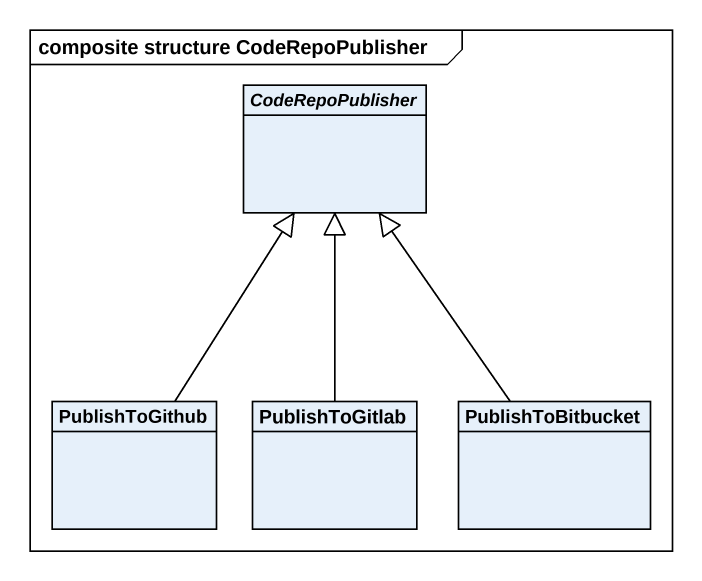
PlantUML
@startuml
mainframe composite structure CodeRepoPublisher
hide circle
hide empty members
abstract class CodeRepoPublisher
class PublishToGithub
class PublishToGitlab
class PublishToBitbucket
PublishToGithub -up-|> CodeRepoPublisher
PublishToGitlab -up-|> CodeRepoPublisher
PublishToBitbucket -up-|> CodeRepoPublisher
@enduml
